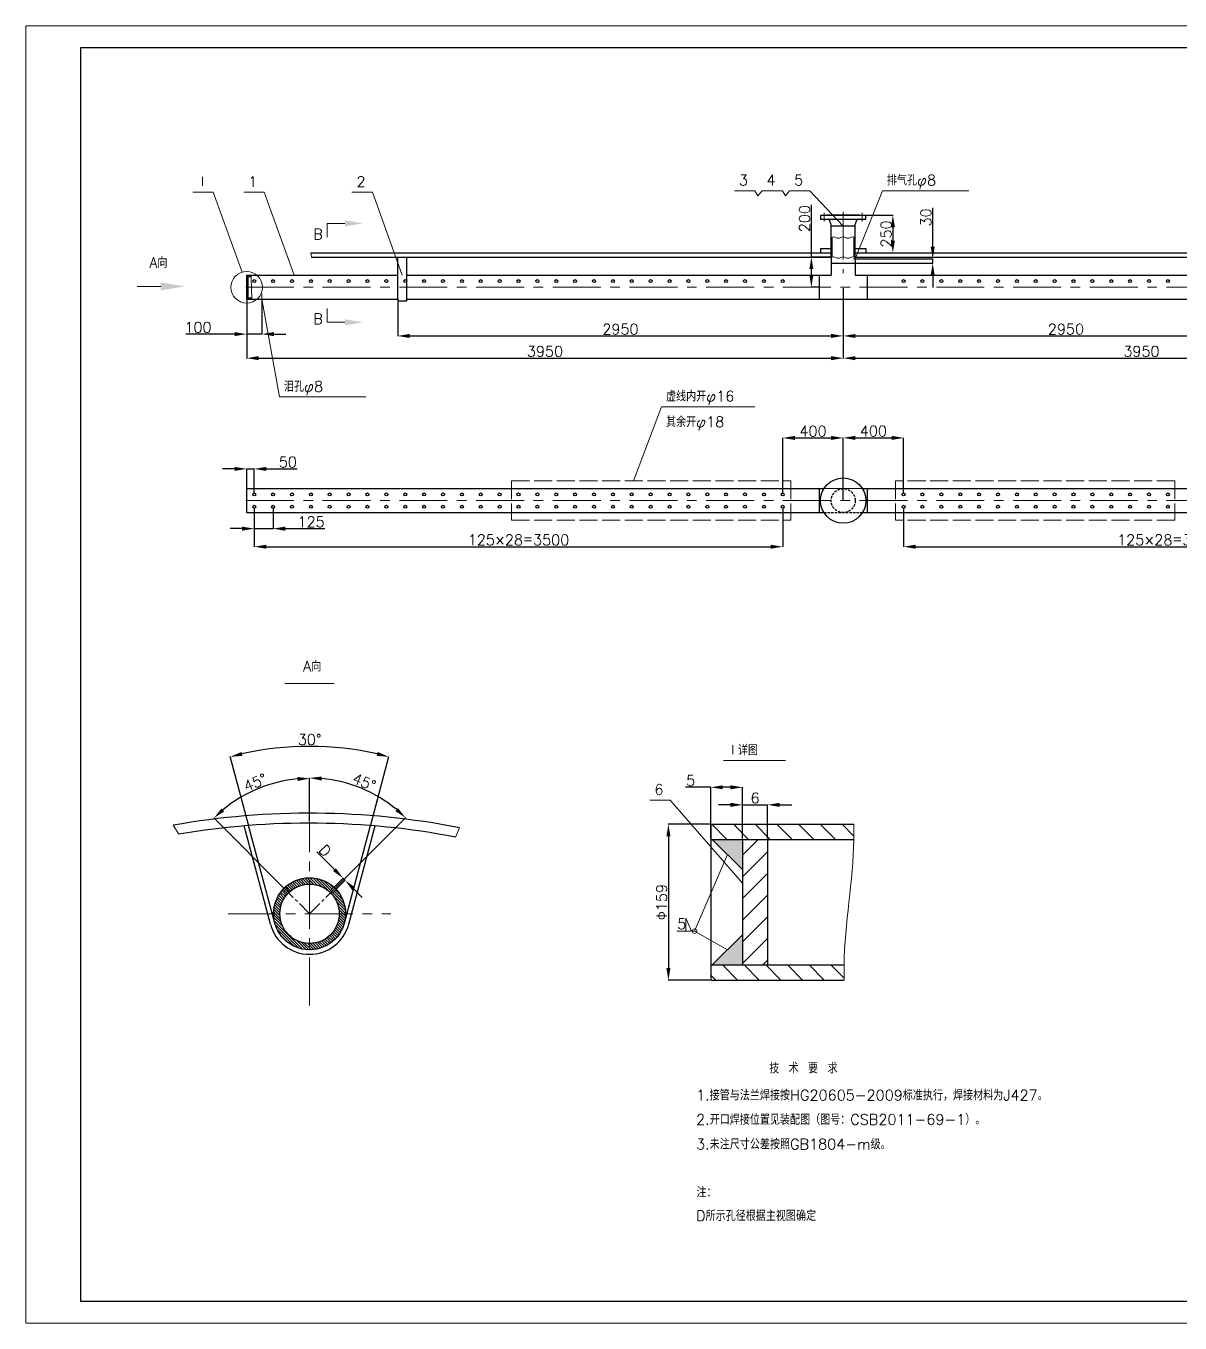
# Model space of a CAD drawing. Header units: millimetres. Extents: x 88585 to 143430, y -18275 to 16697.
# Drawn here: x 117635 to 125277, y 7986 to 16577 of the extents above; entities that cross this region are included whole.
import ezdxf
from ezdxf.enums import TextEntityAlignment as Align

# ---------------------------------------------------------------- set-up
doc = ezdxf.new("R2010")
doc.units = ezdxf.units.MM
doc.header["$PDMODE"] = 35
for name, pattern in [('ACAD_ISO02W100', [15, 12, -3]), ('CENTER', [50.8, 31.75, -6.35, 6.35, -6.35]), ('CENTERX2', [4, 2.5, -0.5, 0.5, -0.5]), ('DASHED2', [0.375, 0.25, -0.125])]:
    doc.linetypes.add(name, pattern=pattern)
doc.layers.get('Defpoints').update_dxf_attribs({"lineweight": 15})
for name, color, linetype, lineweight in [('Layer4', 7, 'Continuous', 15), ('中心线', 1, 'CENTERX2', 15), ('图层1', 3, 'Continuous', 15), ('图层2', 1, 'CENTER', 15), ('粗实线', 250, 'Continuous', 30), ('虚线', 6, 'DASHED2', 15)]:
    doc.layers.add(name, color=color, linetype=linetype, lineweight=lineweight)
doc.styles.get("Standard").update_dxf_attribs({"font": 'txt.shx', "height": 70, "bigfont": 'hzj.shx'})
doc.dimstyles.new('ISO-25', dxfattribs={"dimtxt": 2.5, "dimasz": 80, "dimexe": 1.25, "dimexo": 10.625, "dimgap": 20, "dimtad": 1, "dimtxsty": 'Standard', "dimcen": 2.5, "dimadec": 0, "dimazin": 0, "dimtfac": 1, "dimtmove": 0, "dimatfit": 3, "dimfxl": 0, "dimarcsym": 0})
doc.dimstyles.new('ISO-25$0', dxfattribs={"dimscale": 0.5, "dimtxt": 400, "dimasz": 3, "dimexe": 0.5, "dimexo": 0.625, "dimgap": 3, "dimtad": 1, "dimzin": 9, "dimdsep": 46, "dimtxsty": 'Standard', "dimcen": 2.5, "dimadec": 0, "dimazin": 0, "dimtfac": 1, "dimtmove": 0, "dimatfit": 3, "dimfxl": 0, "dimtolj": 1, "dimtzin": 0, "dimarcsym": 0})
pattern_1 = [(45, (-26880.447, -48317.1998), (-2.24506403, 2.24506403), [])]

# ---------------------------------------------------------------- blocks, each defined once
blk = doc.blocks.new('*D170')
at = {"layer": 'Defpoints', "color": 0}
for p in [(122966.6, 15046.3), (122835.4, 14846.3), (122887.1, 14846.3)]:
    blk.add_point(p, dxfattribs=at)
at = {"layer": '图层1', "color": 0, "lineweight": -2}
for p, q in [((122835.4, 15046.3), (122835.4, 15392.5)), ((122961.6, 15046.3), (122834.1, 15046.3)), ((122835.4, 14926.3), (122835.4, 14966.3)), ((122882.1, 14846.3), (122834.1, 14846.3))]:
    blk.add_line(p, q, dxfattribs=at)
at = {"layer": '图层1', "color": 0}
for points in [[(122822.1, 14966.3), (122848.7, 14966.3), (122835.4, 15046.3)], [(122822.1, 14926.3), (122848.7, 14926.3), (122835.4, 14846.3)]]:
    blk.add_solid(points, dxfattribs=at)
at = {"layer": '图层1', "color": 0, "insert": (122790.4, 15300.9), "char_height": 70, "attachment_point": 5, "rotation": 90}
blk.add_mtext('200', dxfattribs=at)
blk = doc.blocks.new('*D171')
at = {"layer": 'Defpoints', "color": 0}
for p in [(120096.1, 14756.8), (123046.1, 14761.8), (123046.1, 14523.9)]:
    blk.add_point(p, dxfattribs=at)
at = {"layer": '图层1', "color": 0, "lineweight": -2}
for p, q in [((120096.1, 14751.8), (120096.1, 14522.7)), ((123046.1, 14756.8), (123046.1, 14522.7)), ((120176.1, 14523.9), (122966.1, 14523.9))]:
    blk.add_line(p, q, dxfattribs=at)
at = {"layer": '图层1', "color": 0}
for points in [[(120176.1, 14537.2), (120176.1, 14510.6), (120096.1, 14523.9)], [(122966.1, 14537.2), (122966.1, 14510.6), (123046.1, 14523.9)]]:
    blk.add_solid(points, dxfattribs=at)
at = {"layer": '图层1', "color": 0, "insert": (121571.1, 14568.9), "char_height": 70, "attachment_point": 5}
blk.add_mtext('2950', dxfattribs=at)
blk = doc.blocks.new('*D172')
at = {"layer": 'Defpoints', "color": 0}
for p in [(123046.1, 14761.8), (125996.1, 14756.8), (125996.1, 14523.9)]:
    blk.add_point(p, dxfattribs=at)
at = {"layer": '图层1', "color": 0, "lineweight": -2}
for p, q in [((123046.1, 14756.8), (123046.1, 14522.7)), ((125996.1, 14751.8), (125996.1, 14522.7)), ((123126.1, 14523.9), (125916.1, 14523.9))]:
    blk.add_line(p, q, dxfattribs=at)
at = {"layer": '图层1', "color": 0}
for points in [[(123126.1, 14537.2), (123126.1, 14510.6), (123046.1, 14523.9)], [(125916.1, 14537.2), (125916.1, 14510.6), (125996.1, 14523.9)]]:
    blk.add_solid(points, dxfattribs=at)
at = {"layer": '图层1', "color": 0, "insert": (124521.1, 14568.9), "char_height": 70, "attachment_point": 5}
blk.add_mtext('2950', dxfattribs=at)
blk = doc.blocks.new('*D173')
at = {"layer": 'Defpoints', "color": 0}
for p in [(123046.1, 14846.3), (119096.1, 14766.8), (123046.1, 14376.7)]:
    blk.add_point(p, dxfattribs=at)
at = {"layer": '图层1', "color": 0, "lineweight": -2}
for p, q in [((123046.1, 14841.3), (123046.1, 14375.4)), ((119096.1, 14761.8), (119096.1, 14375.4)), ((119176.1, 14376.7), (122966.1, 14376.7))]:
    blk.add_line(p, q, dxfattribs=at)
at = {"layer": '图层1', "color": 0}
for points in [[(119176.1, 14390), (119176.1, 14363.3), (119096.1, 14376.7)], [(122966.1, 14390), (122966.1, 14363.3), (123046.1, 14376.7)]]:
    blk.add_solid(points, dxfattribs=at)
at = {"layer": '图层1', "color": 0, "insert": (121071.1, 14421.7), "char_height": 70, "attachment_point": 5}
blk.add_mtext('3950', dxfattribs=at)
blk = doc.blocks.new('*D174')
at = {"layer": 'Defpoints', "color": 0}
for p in [(123046.1, 14846.3), (126996.1, 14766.8), (126996.1, 14376.7)]:
    blk.add_point(p, dxfattribs=at)
at = {"layer": '图层1', "color": 0, "lineweight": -2}
for p, q in [((123046.1, 14841.3), (123046.1, 14375.4)), ((126996.1, 14761.8), (126996.1, 14375.4)), ((123126.1, 14376.7), (126916.1, 14376.7))]:
    blk.add_line(p, q, dxfattribs=at)
at = {"layer": '图层1', "color": 0}
for points in [[(123126.1, 14390), (123126.1, 14363.3), (123046.1, 14376.7)], [(126916.1, 14390), (126916.1, 14363.3), (126996.1, 14376.7)]]:
    blk.add_solid(points, dxfattribs=at)
at = {"layer": '图层1', "color": 0, "insert": (125021.1, 14421.7), "char_height": 70, "attachment_point": 5}
blk.add_mtext('3950', dxfattribs=at)
blk = doc.blocks.new('*D175')
at = {"layer": 'Defpoints', "color": 0}
for p in [(119146.1, 13643.3), (119096.1, 13512.7), (119146.1, 13474.2)]:
    blk.add_point(p, dxfattribs=at)
at = {"layer": '图层1', "color": 0, "lineweight": -2}
for p, q in [((119016.1, 13643.3), (118936.1, 13643.3)), ((119096.1, 13517.7), (119096.1, 13644.5)), ((119096.1, 13643.3), (119146.1, 13643.3)), ((119146.1, 13479.2), (119146.1, 13644.5)), ((119226.1, 13643.3), (119431.1, 13643.3))]:
    blk.add_line(p, q, dxfattribs=at)
at = {"layer": '图层1', "color": 0}
for points in [[(119016.1, 13656.6), (119016.1, 13629.9), (119096.1, 13643.3)], [(119226.1, 13656.6), (119226.1, 13629.9), (119146.1, 13643.3)]]:
    blk.add_solid(points, dxfattribs=at)
at = {"layer": '图层1', "color": 0, "insert": (119368.6, 13688.3), "char_height": 70, "attachment_point": 5}
blk.add_mtext('50', dxfattribs=at)
blk = doc.blocks.new('*D176')
at = {"layer": 'Defpoints', "color": 0}
for p in [(119146.1, 13392.2), (119271.1, 13392.2), (119271.1, 13247.5)]:
    blk.add_point(p, dxfattribs=at)
at = {"layer": '图层1', "color": 0, "lineweight": -2}
for p, q in [((119146.1, 13387.2), (119146.1, 13246.3)), ((119271.1, 13387.2), (119271.1, 13246.3)), ((119066.1, 13247.5), (118986.1, 13247.5)), ((119146.1, 13247.5), (119271.1, 13247.5)), ((119351.1, 13247.5), (119614.4, 13247.5))]:
    blk.add_line(p, q, dxfattribs=at)
at = {"layer": '图层1', "color": 0}
for points in [[(119066.1, 13260.9), (119066.1, 13234.2), (119146.1, 13247.5)], [(119351.1, 13260.9), (119351.1, 13234.2), (119271.1, 13247.5)]]:
    blk.add_solid(points, dxfattribs=at)
at = {"layer": '图层1', "color": 0, "insert": (119522.7, 13292.5), "char_height": 70, "attachment_point": 5}
blk.add_mtext('125', dxfattribs=at)
blk = doc.blocks.new('*D177')
at = {"layer": 'Defpoints', "color": 0}
for p in [(119146.1, 13392.2), (122646.1, 13392.2), (122646.1, 13127.9)]:
    blk.add_point(p, dxfattribs=at)
at = {"layer": '图层1', "color": 0, "lineweight": -2}
for p, q in [((119146.1, 13387.2), (119146.1, 13126.6)), ((122646.1, 13387.2), (122646.1, 13126.6)), ((119226.1, 13127.9), (122566.1, 13127.9))]:
    blk.add_line(p, q, dxfattribs=at)
at = {"layer": '图层1', "color": 0}
for points in [[(119226.1, 13141.2), (119226.1, 13114.6), (119146.1, 13127.9)], [(122566.1, 13141.2), (122566.1, 13114.6), (122646.1, 13127.9)]]:
    blk.add_solid(points, dxfattribs=at)
at = {"layer": '图层1', "color": 0, "insert": (120896.1, 13172.9), "char_height": 70, "attachment_point": 5}
blk.add_mtext('125×28＝3500', dxfattribs=at)
blk = doc.blocks.new('*D178')
at = {"layer": 'Defpoints', "color": 0}
for p in [(123446.1, 13392.2), (126946.1, 13392.2), (126946.1, 13127.9)]:
    blk.add_point(p, dxfattribs=at)
at = {"layer": '图层1', "color": 0, "lineweight": -2}
for p, q in [((123446.1, 13387.2), (123446.1, 13126.6)), ((126946.1, 13387.2), (126946.1, 13126.6)), ((123526.1, 13127.9), (126866.1, 13127.9))]:
    blk.add_line(p, q, dxfattribs=at)
at = {"layer": '图层1', "color": 0}
for points in [[(123526.1, 13141.2), (123526.1, 13114.6), (123446.1, 13127.9)], [(126866.1, 13141.2), (126866.1, 13114.6), (126946.1, 13127.9)]]:
    blk.add_solid(points, dxfattribs=at)
at = {"layer": '图层1', "color": 0, "insert": (125196.1, 13172.9), "char_height": 70, "attachment_point": 5}
blk.add_mtext('125×28＝3500', dxfattribs=at)
blk = doc.blocks.new('*D181')
at = {"layer": 'Defpoints', "color": 0}
for p in [(122168.9, 11289.8), (121888.8, 10257.7), (122168.9, 10257.7)]:
    blk.add_point(p, dxfattribs=at)
at = {"layer": '图层1', "color": 0, "lineweight": -2}
for p, q in [((122163.9, 11289.8), (121887.5, 11289.8)), ((121888.8, 11209.8), (121888.8, 10337.7)), ((122163.9, 10257.7), (121887.5, 10257.7))]:
    blk.add_line(p, q, dxfattribs=at)
at = {"layer": '图层1', "color": 0}
for points in [[(121875.4, 11209.8), (121902.1, 11209.8), (121888.8, 11289.8)], [(121875.4, 10337.7), (121902.1, 10337.7), (121888.8, 10257.7)]]:
    blk.add_solid(points, dxfattribs=at)
at = {"layer": '图层1', "color": 0, "insert": (121843.8, 10773.7), "char_height": 70, "attachment_point": 5, "rotation": 90}
blk.add_mtext('Φ159', dxfattribs=at)
blk = doc.blocks.new('*D182')
at = {"layer": 'Defpoints', "color": 0}
for p in [(122379.5, 11534.5), (122168.9, 11189.8), (122379.5, 11189.8)]:
    blk.add_point(p, dxfattribs=at)
at = {"layer": '图层1', "color": 0, "lineweight": -2}
for p, q in [((122168.9, 11534.5), (122002.9, 11534.5)), ((122168.9, 11194.8), (122168.9, 11535.7)), ((122299.5, 11534.5), (122248.9, 11534.5)), ((122379.5, 11194.8), (122379.5, 11535.7))]:
    blk.add_line(p, q, dxfattribs=at)
at = {"layer": '图层1', "color": 0}
for points in [[(122248.9, 11547.8), (122248.9, 11521.2), (122168.9, 11534.5)], [(122299.5, 11547.8), (122299.5, 11521.2), (122379.5, 11534.5)]]:
    blk.add_solid(points, dxfattribs=at)
at = {"layer": '图层1', "color": 0, "insert": (122036.3, 11579.5), "char_height": 70, "attachment_point": 5}
blk.add_mtext('5', dxfattribs=at)
blk = doc.blocks.new('*D183')
at = {"layer": 'Defpoints', "color": 0}
for p in [(122545, 11418.4), (122379.5, 11189.8), (122545, 11189.8)]:
    blk.add_point(p, dxfattribs=at)
at = {"layer": '图层1', "color": 0, "lineweight": -2}
for p, q in [((122299.5, 11418.4), (122219.5, 11418.4)), ((122379.5, 11194.8), (122379.5, 11419.6)), ((122379.5, 11418.4), (122545, 11418.4)), ((122545, 11194.8), (122545, 11419.6)), ((122625, 11418.4), (122705, 11418.4))]:
    blk.add_line(p, q, dxfattribs=at)
at = {"layer": '图层1', "color": 0}
for points in [[(122299.5, 11431.7), (122299.5, 11405), (122379.5, 11418.4)], [(122625, 11431.7), (122625, 11405), (122545, 11418.4)]]:
    blk.add_solid(points, dxfattribs=at)
at = {"layer": '图层1', "color": 0, "insert": (122462.3, 11463.4), "char_height": 70, "attachment_point": 5}
blk.add_mtext('6', dxfattribs=at)
blk = doc.blocks.new('*D184')
at = {"layer": 'Defpoints', "color": 0}
for p in [(119689.5, 11797.9), (119109.2, 11281), (119916, 11281), (119282.2, 10635.2), (119743, 10635.2)]:
    blk.add_point(p, dxfattribs=at)
at = {"layer": '图层1', "color": 0, "lineweight": -2}
for p, q in [((119107.9, 11285.8), (118986.8, 11737.7)), ((119917.3, 11285.8), (120038.4, 11737.7))]:
    blk.add_line(p, q, dxfattribs=at)
blk.add_arc((119512.6, 9775.5), 2030.1, 77.25794, 102.74206, dxfattribs=at)
at = {"layer": '图层1', "color": 0}
for points in [[(119068, 11742.7), (119061.6, 11768.6), (118987.1, 11736.4)], [(119963.6, 11768.6), (119957.2, 11742.7), (120038, 11736.4)]]:
    blk.add_solid(points, dxfattribs=at)
at = {"layer": '图层1', "color": 0, "insert": (119512.6, 11850.6), "char_height": 70, "attachment_point": 5}
blk.add_mtext('30°', dxfattribs=at)
blk = doc.blocks.new('*D185')
at = {"layer": 'Defpoints', "color": 0}
for p in [(123155.1, 15324.3), (123196.1, 15074.3), (123375.1, 15074.3)]:
    blk.add_point(p, dxfattribs=at)
at = {"layer": '图层1', "color": 0, "lineweight": -2}
for p, q in [((123160.1, 15324.3), (123376.4, 15324.3)), ((123375.1, 15244.3), (123375.1, 15154.3)), ((123201.1, 15074.3), (123376.4, 15074.3))]:
    blk.add_line(p, q, dxfattribs=at)
at = {"layer": '图层1', "color": 0}
for points in [[(123361.8, 15244.3), (123388.4, 15244.3), (123375.1, 15324.3)], [(123361.8, 15154.3), (123388.4, 15154.3), (123375.1, 15074.3)]]:
    blk.add_solid(points, dxfattribs=at)
at = {"layer": '图层1', "color": 0, "insert": (123330.1, 15199.3), "char_height": 70, "attachment_point": 5, "rotation": 90}
blk.add_mtext('250', dxfattribs=at)
blk = doc.blocks.new('*D186')
at = {"layer": 'Defpoints', "color": 0}
for p in [(119748.3, 10918.5), (119674.2, 10872.7), (119688.3, 10858.5)]:
    blk.add_point(p, dxfattribs=at)
at = {"layer": '图层1', "color": 0, "lineweight": -2}
for p, q in [((119677.6, 10989.2), (119560.2, 11106.6)), ((119677.7, 10876.2), (119735, 10933.5)), ((119691.8, 10862.1), (119749.2, 10919.4)), ((119748.3, 10918.5), (119734.1, 10932.6)), ((119804.8, 10861.9), (119861.4, 10805.4))]:
    blk.add_line(p, q, dxfattribs=at)
at = {"layer": '图层1', "color": 0}
for points in [[(119687, 10998.6), (119668.1, 10979.8), (119734.1, 10932.6)], [(119814.3, 10871.4), (119795.4, 10852.5), (119748.3, 10918.5)]]:
    blk.add_solid(points, dxfattribs=at)
at = {"layer": '图层1', "color": 0, "insert": (119615.6, 11114.8), "char_height": 70, "attachment_point": 5, "rotation": 315}
blk.add_mtext('D', dxfattribs=at)
blk = doc.blocks.new('*D187')
at = {"layer": 'Defpoints', "color": 0}
for p in [(119962.2, 11475.7), (119512.6, 11304.1), (119681.2, 10865.6), (119512.6, 10697), (119512.6, 10089.8)]:
    blk.add_point(p, dxfattribs=at)
at = {"layer": '图层1', "color": 0, "lineweight": -2}
for p, q in [((119512.6, 11309.1), (119512.6, 11597.4)), ((119684.8, 10869.1), (120149.3, 11333.7))]:
    blk.add_line(p, q, dxfattribs=at)
blk.add_arc((119512.6, 10697), 899.2, 50.09927, 84.90073, dxfattribs=at)
at = {"layer": '图层1', "color": 0}
for points in [[(119591.9, 11579.3), (119593.1, 11605.9), (119512.6, 11596.1)], [(120098.4, 11396.6), (120080.4, 11376.9), (120148.4, 11332.8)]]:
    blk.add_solid(points, dxfattribs=at)
at = {"layer": '图层1', "color": 0, "insert": (119873.9, 11569.3), "char_height": 70, "attachment_point": 5, "rotation": 337.5}
blk.add_mtext('45°', dxfattribs=at)
blk = doc.blocks.new('*D188')
at = {"layer": 'Defpoints', "color": 0}
for p in [(119280.7, 11562.5), (119512.6, 11304.1), (119343.9, 10865.6), (119512.6, 10697), (119512.6, 10089.8)]:
    blk.add_point(p, dxfattribs=at)
at = {"layer": '图层1', "color": 0, "lineweight": -2}
for p, q in [((119512.6, 11309.1), (119512.6, 11594.3)), ((119340.4, 10869.1), (118878.1, 11331.5))]:
    blk.add_line(p, q, dxfattribs=at)
blk.add_arc((119512.6, 10697), 896.1, 95.11684, 129.88316, dxfattribs=at)
at = {"layer": '图层1', "color": 0}
for points in [[(119432.1, 11602.8), (119433.3, 11576.2), (119512.6, 11593.1)], [(118947, 11374.7), (118929, 11394.4), (118879, 11330.6)]]:
    blk.add_solid(points, dxfattribs=at)
at = {"layer": '图层1', "color": 0, "insert": (119152.4, 11566.4), "char_height": 70, "attachment_point": 5, "rotation": 22.5}
blk.add_mtext('45°', dxfattribs=at)
blk = doc.blocks.new('*D273')
at = {"layer": 'Defpoints', "color": 0}
for p in [(123125.6, 15035.3), (123125.6, 15005.3), (123638.7, 15005.3)]:
    blk.add_point(p, dxfattribs=at)
at = {"layer": '图层1', "color": 0, "lineweight": -2}
for p, q in [((123638.7, 15115.3), (123638.7, 15371.4)), ((123130.6, 15035.3), (123640, 15035.3)), ((123638.7, 15005.3), (123638.7, 15035.3)), ((123130.6, 15005.3), (123640, 15005.3)), ((123638.7, 14925.3), (123638.7, 14845.3))]:
    blk.add_line(p, q, dxfattribs=at)
at = {"layer": '图层1', "color": 0}
for points in [[(123625.4, 15115.3), (123652.1, 15115.3), (123638.7, 15035.3)], [(123625.4, 14925.3), (123652.1, 14925.3), (123638.7, 15005.3)]]:
    blk.add_solid(points, dxfattribs=at)
at = {"layer": '图层1', "color": 0, "insert": (123593.7, 15308.9), "char_height": 70, "attachment_point": 5, "rotation": 90}
blk.add_mtext('30', dxfattribs=at)
blk = doc.blocks.new('*D274')
at = {"layer": 'Defpoints', "color": 0}
for p in [(123446.1, 13848.8), (123046.1, 13433.2), (123446.1, 13474.2)]:
    blk.add_point(p, dxfattribs=at)
at = {"layer": '图层1', "color": 0, "lineweight": -2}
for p, q in [((123046.1, 13438.2), (123046.1, 13850)), ((123126.1, 13848.8), (123366.1, 13848.8)), ((123446.1, 13479.2), (123446.1, 13850))]:
    blk.add_line(p, q, dxfattribs=at)
at = {"layer": '图层1', "color": 0}
for points in [[(123126.1, 13862.1), (123126.1, 13835.4), (123046.1, 13848.8)], [(123366.1, 13862.1), (123366.1, 13835.4), (123446.1, 13848.8)]]:
    blk.add_solid(points, dxfattribs=at)
at = {"layer": '图层1', "color": 0, "insert": (123246.1, 13893.8), "char_height": 70, "attachment_point": 5}
blk.add_mtext('400', dxfattribs=at)
blk = doc.blocks.new('*D275')
at = {"layer": 'Defpoints', "color": 0}
for p in [(123046.1, 13848.5), (122646.1, 13474.2), (123046.1, 13433.2)]:
    blk.add_point(p, dxfattribs=at)
at = {"layer": '图层1', "color": 0, "lineweight": -2}
for p, q in [((122646.1, 13479.2), (122646.1, 13849.8)), ((122726.1, 13848.5), (122966.1, 13848.5)), ((123046.1, 13438.2), (123046.1, 13849.8))]:
    blk.add_line(p, q, dxfattribs=at)
at = {"layer": '图层1', "color": 0}
for points in [[(122726.1, 13861.8), (122726.1, 13835.2), (122646.1, 13848.5)], [(122966.1, 13861.8), (122966.1, 13835.2), (123046.1, 13848.5)]]:
    blk.add_solid(points, dxfattribs=at)
at = {"layer": '图层1', "color": 0, "insert": (122846.1, 13893.5), "char_height": 70, "attachment_point": 5}
blk.add_mtext('400', dxfattribs=at)
blk = doc.blocks.new('*D276')
at = {"layer": 'Defpoints', "color": 0}
for p in [(119096.1, 14766.8), (119196.1, 14766.8), (119196.1, 14535.9)]:
    blk.add_point(p, dxfattribs=at)
at = {"layer": '图层1', "color": 0, "lineweight": -2}
for p, q in [((119096.1, 14761.8), (119096.1, 14534.6)), ((119196.1, 14761.8), (119196.1, 14534.6)), ((119016.1, 14535.9), (118693.7, 14535.9)), ((119196.1, 14535.9), (119096.1, 14535.9)), ((119276.1, 14535.9), (119356.1, 14535.9))]:
    blk.add_line(p, q, dxfattribs=at)
at = {"layer": '图层1', "color": 0}
for points in [[(119016.1, 14549.2), (119016.1, 14522.5), (119096.1, 14535.9)], [(119276.1, 14549.2), (119276.1, 14522.5), (119196.1, 14535.9)]]:
    blk.add_solid(points, dxfattribs=at)
at = {"layer": '图层1', "color": 0, "insert": (118773.7, 14580.9), "char_height": 70, "attachment_point": 5}
blk.add_mtext('100', dxfattribs=at)

msp = doc.modelspace()

# ---------------------------------------------------------------- hatches: boundary and pattern name
at = {"layer": '图层1'}
h = msp.add_hatch(dxfattribs=at)
h.set_pattern_fill('ANSI31', color=0, style=0)
h.set_pattern_definition(pattern_1)
edge = h.paths.add_edge_path()
edge.add_line((119125.804, 14925.782), (119096.052, 14925.782))
edge.add_line((119096.052, 14925.782), (119096.052, 14916.282))
edge.add_line((119096.052, 14916.282), (119125.804, 14916.282))
edge.add_spline(control_points=[(119125.804, 14916.282), (119125.793, 14919.448), (119125.798, 14922.615), (119125.804, 14925.782)], knot_values=[0, 0, 0, 0, 9.5, 9.5, 9.5, 9.5], degree=3, periodic=0)
h = msp.add_hatch(dxfattribs=at)
h.set_pattern_fill('ANSI31', color=0, angle=90, style=0)
h.set_pattern_definition([(135, (-26880.447, -48317.1998), (-2.24506403, -2.24506403), [])])
h.paths.add_polyline_path([(119107.052, 14846.282), (119101.052, 14846.282), (119101.052, 14776.282), (119107.052, 14776.282)])
h.paths.add_polyline_path([(119107.052, 14916.282), (119101.052, 14916.282), (119101.052, 14846.282), (119107.052, 14846.282)])
h = msp.add_hatch(dxfattribs=at)
h.set_pattern_fill('ANSI31', color=0, style=0)
h.set_pattern_definition(pattern_1)
edge = h.paths.add_edge_path()
edge.add_spline(control_points=[(119129.647, 14766.782), (119129.652, 14769.948), (119129.657, 14773.115), (119129.647, 14776.282)], knot_values=[149.55274658, 149.55274658, 149.55274658, 149.55274658, 159.05274658, 159.05274658, 159.05274658, 159.05274658], degree=3, periodic=0)
edge.add_line((119129.647, 14776.282), (119096.052, 14776.282))
edge.add_line((119096.052, 14776.282), (119096.052, 14766.782))
edge.add_line((119096.052, 14766.782), (119129.647, 14766.782))
h = msp.add_hatch(dxfattribs=at)
h.set_pattern_fill('ANSI31', color=0, scale=32, angle=90, style=0)
h.set_pattern_definition([(135, (-43144.25, -39778.24), (-71.84205, -71.84205), [])])
edge = h.paths.add_edge_path()
edge.add_line((122168.935, 11289.805), (122168.935, 11189.805))
edge.add_line((122168.935, 11189.805), (123116.054, 11189.805))
edge.add_spline(control_points=[(123116.054, 11189.805), (123116.549, 11223.12), (123116.302, 11256.463), (123116.054, 11289.805)], knot_values=[0, 0, 0, 0, 100, 100, 100, 100], degree=3, periodic=0)
edge.add_line((123116.054, 11289.805), (122168.935, 11289.805))
edge = h.paths.add_edge_path()
edge.add_line((122168.935, 10257.671), (123051.963, 10257.671))
edge.add_spline(control_points=[(123051.963, 10257.671), (123051.716, 10291.014), (123051.469, 10324.357), (123051.963, 10357.671)], knot_values=[934.5984894, 934.5984894, 934.5984894, 934.5984894, 1034.5984894, 1034.5984894, 1034.5984894, 1034.5984894], degree=3, periodic=0)
edge.add_line((123051.963, 10357.671), (122168.935, 10357.671))
edge.add_line((122168.935, 10357.671), (122168.935, 10257.671))
h = msp.add_hatch(color=0, dxfattribs=at)
h.paths.add_polyline_path([(122379.542, 10557.671), (122179.542, 10357.671), (122379.542, 10357.671)])
h.paths.add_polyline_path([(122379.542, 11189.805), (122179.542, 11189.805), (122379.542, 10989.805)])
h = msp.add_hatch(dxfattribs=at)
h.set_pattern_fill('ANSI31', color=0, scale=32, style=0)
h.set_pattern_definition([(45, (-43144.25, -39778.24), (-71.84205, 71.84205), [])])
h.paths.add_polyline_path([(122379.542, 10357.671), (122545.031, 10357.671), (122545.031, 11189.805), (122379.542, 11189.805)])
h = msp.add_hatch(dxfattribs=at)
h.set_pattern_fill('ANSI31', color=0, scale=4, angle=90, style=0)
h.set_pattern_definition([(135, (-26880.447, -48317.2), (-8.9802561, -8.9802561), [])])
h.paths.add_polyline_path([(119512.591, 10935.465, 0.18803454), (119351.166, 10872.533), (119380.978, 10842.721, -0.18570559), (119512.591, 10893.35)])
h.paths.add_polyline_path([(119512.591, 10935.465), (119512.591, 10893.35, -0.18570559), (119644.205, 10842.721), (119674.017, 10872.533, 0.18803454)])
h.paths.add_polyline_path([(119688.159, 10858.391), (119658.347, 10828.579, -0.18570559), (119708.976, 10696.965), (119751.091, 10696.965, 0.18803454)])
h.paths.add_polyline_path([(119751.091, 10696.965), (119708.976, 10696.965, -0.41421356), (119512.591, 10500.58), (119512.591, 10458.465, 0.41421356)])
h.paths.add_polyline_path([(119316.207, 10696.965), (119274.091, 10696.965, 0.41421356), (119512.591, 10458.465), (119512.591, 10500.58, -0.41421356)])
h.paths.add_polyline_path([(119366.835, 10828.579), (119337.024, 10858.391, 0.18803454), (119274.091, 10696.965), (119316.207, 10696.965, -0.18570559)])

# ---------------------------------------------------------------- linework, layer by layer
at = {"layer": 'Layer4'}
for p, q in [((118874.484, 15476.031), (118739.717, 15476.031)), ((118874.484, 15476.031), (119065.184, 14945.979)), ((119212.052, 15476.031), (119077.284, 15476.031)), ((119212.052, 15476.031), (119410.018, 14925.782)), ((119928.277, 15476.031), (119793.509, 15476.031)), ((119928.277, 15476.031), (120126.243, 14925.782)), ((122460.765, 15485.57), (122325.998, 15485.57)), ((122643.281, 15485.57), (122508.514, 15485.57)), ((122825.797, 15485.57), (122691.03, 15485.57)), ((122825.797, 15485.57), (123046.052, 15250.282)), ((123305.608, 15485.57), (123125.552, 15035.282)), ((123878.692, 15485.57), (123305.608, 15485.57)), ((119313.098, 14119.796), (119196.052, 14766.782)), ((119886.182, 14119.796), (119313.098, 14119.796)), ((122459.965, 14055.267), (121843.263, 14055.267)), ((122664.431, 11711.333), (122252.635, 11711.333)), ((121901.051, 11449.761), (121766.284, 11449.761)), ((121901.051, 11449.761), (122379.542, 10899.511))]:
    msp.add_line(p, q, dxfattribs=at)
at = {"layer": '图层1', "color": 7}
for p, q in [((117634.545, 16577.019), (129795.536, 16577.019)), ((117634.545, 7986.18), (117634.545, 16577.019)), ((119629.027, 15269.221), (119746.175, 15269.221)), ((119629.027, 15269.221), (119629.027, 15178.172)), ((118370.968, 14851.799), (118527.166, 14851.799)), ((119629.027, 14614.288), (119629.027, 14705.337)), ((119629.027, 14614.288), (119746.175, 14614.288)), ((129795.536, 7986.18), (117634.545, 7986.18))]:
    msp.add_line(p, q, dxfattribs=at)
at = {"layer": '图层1', "color": 0}
for p, q in [((122481.902, 15451.087), (122460.765, 15485.57)), ((122508.514, 15485.57), (122481.902, 15451.087)), ((122664.418, 15451.087), (122643.281, 15485.57)), ((122691.03, 15485.57), (122664.418, 15451.087)), ((119521.35, 15074.282), (119526.142, 15046.282)), ((123139.194, 15035.282), (123111.911, 15035.282)), ((119096.052, 14916.282), (119125.804, 14916.282)), ((119101.052, 14916.282), (119101.052, 14776.282)), ((119107.052, 14916.282), (119107.052, 14776.282)), ((119096.052, 14776.282), (119129.647, 14776.282)), ((119196.052, 14802.115), (119196.052, 14731.449)), ((121843.263, 14055.267), (121656.592, 13563.43)), ((122918.853, 13512.696), (123173.252, 13512.696)), ((119349.084, 12221.9), (119676.301, 12221.9)), ((118610.001, 11283.505), (118647.616, 11223.079)), ((120504.394, 11266.865), (120479.184, 11204.529)), ((122179.542, 11189.805), (122379.542, 10989.805)), ((122279.542, 11089.805), (122061.27, 10581.836)), ((122003.606, 10581.836), (122003.606, 10667.375)), ((122003.606, 10667.375), (122041.74, 10581.836)), ((122061.27, 10581.836), (121945.943, 10581.836)), ((122061.27, 10581.836), (122279.542, 10457.671)), ((122179.542, 10357.671), (122379.542, 10557.671))]:
    msp.add_line(p, q, dxfattribs=at)
at = {"layer": '图层1', "color": 0, "linetype": 'ACAD_ISO02W100', "ltscale": 10}
for p, q in [((120849.82, 13563.43), (120849.82, 13302.961)), ((120849.82, 13563.43), (122699.82, 13563.43)), ((122699.82, 13563.43), (122699.82, 13302.961)), ((125242.284, 13563.43), (123392.284, 13563.43)), ((123392.284, 13563.43), (123392.284, 13302.961)), ((125242.284, 13563.43), (125242.284, 13302.961)), ((120849.82, 13302.961), (122699.82, 13302.961)), ((125242.284, 13302.961), (123392.284, 13302.961))]:
    msp.add_line(p, q, dxfattribs=at)
at = {"layer": '图层1', "color": 0}
for centre, radius in [((119096.052, 14846.282), 104.367), ((119512.591, 10696.965), 0), ((122061.27, 10581.836), 15.191)]:
    msp.add_circle(centre, radius, dxfattribs=at)
at = {"layer": '图层1', "color": 7}
for centre, start, end in [((122982.452, 15151.283), 56.6015115, 123.3984885), ((123014.252, 15199.513), 236.6015115, 303.3984885), ((123046.052, 15151.283), 56.6015115, 123.3984885), ((123077.852, 15199.513), 236.6015115, 303.3984885), ((123109.652, 15151.283), 56.6015115, 123.3984885), ((122982.452, 15018.969), 56.6015115, 123.3984885), ((123014.252, 15067.199), 236.6015115, 303.3984885), ((123046.052, 15018.969), 56.6015115, 123.3984885), ((123077.852, 15067.199), 236.6015115, 303.3984885), ((123109.652, 15018.969), 56.6015115, 123.3984885)]:
    msp.add_arc(centre, 28.885, start, end, dxfattribs=at)
at = {"layer": '图层1', "color": 0}
for points in [[(119125.804, 14925.782), (119125.804, 14916.282), (119129.647, 14776.282), (119129.647, 14766.782)], [(123116.054, 11289.805), (123116.054, 11189.805), (123051.963, 10357.671), (123051.963, 10257.671)]]:
    msp.add_spline(points, degree=3, dxfattribs=at)
at = {"layer": '图层1', "color": 7}
for points in [[(119746.175, 15249.221), (119746.175, 15289.221), (119866.175, 15269.221)], [(118527.166, 14878.466), (118527.166, 14825.133), (118687.166, 14851.799)], [(119746.175, 14634.288), (119746.175, 14594.288), (119866.175, 14614.288)]]:
    msp.add_solid(points, dxfattribs=at)
at = {"layer": '图层2', "color": 7, "ltscale": 2}
for p, q in [((122921.052, 15282.282), (122921.052, 15338.282)), ((123171.052, 15282.282), (123171.052, 15338.282))]:
    msp.add_line(p, q, dxfattribs=at)
at = {"layer": '图层2', "ltscale": 10}
for p, q in [((123046.052, 15346.827), (123046.052, 14940.735)), ((119091.052, 14846.282), (127001.052, 14846.282)), ((119091.052, 13433.196), (127001.052, 13433.196)), ((119512.591, 10089.786), (119512.591, 11304.145)), ((118974.067, 10696.965), (120051.116, 10696.965))]:
    msp.add_line(p, q, dxfattribs=at)
at = {"layer": '图层2', "ltscale": 3}
for q in [(119343.946, 10865.61), (119681.236, 10865.61)]:
    msp.add_line((119512.591, 10696.965), q, dxfattribs=at)
at = {"layer": '粗实线', "color": 7}
for p, q in [((129650.951, 16432.434), (117996.008, 16432.434)), ((117996.008, 16432.434), (117996.008, 8130.765)), ((123196.052, 15321.282), (122896.052, 15321.282)), ((122896.052, 15321.282), (122896.052, 15296.282)), ((122896.052, 15296.282), (123196.052, 15296.282)), ((123155.052, 15324.282), (122937.052, 15324.282)), ((122937.052, 15324.282), (122937.052, 15321.282)), ((123155.052, 15321.282), (123155.052, 15324.282)), ((123196.052, 15296.282), (123196.052, 15321.282)), ((122966.552, 15262.282), (122955.057, 15291.234)), ((122966.552, 15046.282), (122966.552, 15262.282)), ((123125.552, 15250.282), (122966.552, 15250.282)), ((123125.552, 15262.282), (123137.048, 15291.234)), ((123125.552, 15046.282), (123125.552, 15262.282)), ((122973.052, 15046.282), (122973.052, 15178.596)), ((123119.052, 15046.282), (123119.052, 15178.596)), ((119521.35, 15074.282), (122966.552, 15074.282)), ((119526.142, 15046.282), (122966.552, 15046.282)), ((120096.052, 14766.782), (120096.052, 15046.282)), ((120156.052, 14766.782), (120156.052, 15046.282)), ((122896.052, 15102.282), (122966.552, 15102.282)), ((122896.052, 15102.282), (122896.052, 15074.282)), ((122966.552, 15046.282), (122966.552, 14925.782)), ((123125.552, 15102.282), (123196.052, 15102.282)), ((123125.552, 15074.282), (126570.754, 15074.282)), ((123125.552, 15046.282), (123125.552, 14925.782)), ((123125.552, 15046.282), (126565.963, 15046.282)), ((123196.052, 15102.282), (123196.052, 15074.282)), ((122966.552, 15005.282), (123125.552, 15005.282)), ((119096.052, 14925.782), (120096.052, 14925.782)), ((119096.052, 14925.782), (119096.052, 14766.782)), ((120156.052, 14925.782), (122966.552, 14925.782)), ((122887.052, 14925.782), (122887.052, 14766.782)), ((123125.552, 14925.782), (125936.052, 14925.782)), ((123205.052, 14925.782), (123205.052, 14766.782)), ((123205.052, 14925.782), (123205.052, 14766.782)), ((119096.052, 14766.782), (120096.052, 14766.782)), ((120096.052, 14766.782), (120096.052, 14756.782)), ((120096.052, 14756.782), (120156.052, 14756.782)), ((120156.052, 14766.782), (123046.052, 14766.782)), ((120156.052, 14756.782), (120156.052, 14766.782)), ((123046.052, 14766.782), (125936.052, 14766.782)), ((119096.052, 13512.696), (122918.853, 13512.696)), ((119096.052, 13512.696), (119096.052, 13353.696)), ((122887.052, 13512.696), (122887.052, 13353.696)), ((123173.252, 13512.696), (126996.052, 13512.696)), ((123205.052, 13512.696), (123205.052, 13353.696)), ((123205.052, 13512.696), (123205.052, 13353.696)), ((119096.052, 13353.696), (122918.853, 13353.696)), ((123173.252, 13353.696), (126996.052, 13353.696)), ((119253.24, 10627.472), (119078.802, 11278.483)), ((119282.218, 10635.237), (119109.19, 11280.986)), ((119742.965, 10635.237), (119915.993, 11280.986)), ((119771.942, 10627.472), (119946.38, 11278.483)), ((122168.935, 11289.805), (123116.054, 11289.805)), ((122168.935, 11289.805), (122168.935, 10257.671)), ((122168.935, 11189.805), (123116.054, 11189.805)), ((122379.542, 11189.805), (122379.542, 10357.671)), ((122545.031, 11189.805), (122545.031, 10357.671)), ((119336.875, 10858.539), (119366.655, 10828.759)), ((119351.017, 10872.681), (119380.797, 10842.901)), ((119644.385, 10842.901), (119674.165, 10872.681)), ((119658.527, 10828.759), (119688.307, 10858.539)), ((122168.935, 10357.671), (123051.963, 10357.671)), ((122168.935, 10257.671), (123051.963, 10257.671)), ((117996.008, 8130.765), (129650.951, 8130.765))]:
    msp.add_line(p, q, dxfattribs=at)
for centre, radius in [((119146.052, 14887.246), 10), ((119271.052, 14887.246), 10), ((119396.052, 14887.246), 10), ((119521.052, 14887.246), 10), ((119646.052, 14887.246), 10), ((119771.052, 14887.246), 10), ((119896.052, 14887.246), 10), ((120021.052, 14887.246), 10), ((120146.052, 14887.246), 10), ((120271.052, 14887.246), 10), ((120396.052, 14887.246), 10), ((120521.052, 14887.246), 10), ((120646.052, 14887.246), 10), ((120771.052, 14887.246), 10), ((120896.052, 14887.246), 10), ((121021.052, 14887.246), 10), ((121146.052, 14887.246), 10), ((121271.052, 14887.246), 10), ((121396.052, 14887.246), 10), ((121521.052, 14887.246), 10), ((121646.052, 14887.246), 10), ((121771.052, 14887.246), 10), ((121896.052, 14887.246), 10), ((122021.052, 14887.246), 10), ((122146.052, 14887.246), 10), ((122271.052, 14887.246), 10), ((122396.052, 14887.246), 10), ((122521.052, 14887.246), 10), ((122646.052, 14887.246), 10), ((123446.052, 14887.246), 10), ((123571.052, 14887.246), 10), ((123696.052, 14887.246), 10), ((123821.052, 14887.246), 10), ((123946.052, 14887.246), 10), ((124071.052, 14887.246), 10), ((124196.052, 14887.246), 10), ((124321.052, 14887.246), 10), ((124446.052, 14887.246), 10), ((124571.052, 14887.246), 10), ((124696.052, 14887.246), 10), ((124821.052, 14887.246), 10), ((124946.052, 14887.246), 10), ((125071.052, 14887.246), 10), ((125196.052, 14887.246), 10), ((123046.052, 13433.196), 150), ((119146.052, 13474.16), 10), ((119146.052, 13392.232), 10), ((119271.052, 13474.16), 10), ((119271.052, 13392.232), 10), ((119396.052, 13474.16), 10), ((119396.052, 13392.232), 10), ((119521.052, 13474.16), 10), ((119521.052, 13392.232), 10), ((119646.052, 13474.16), 10), ((119646.052, 13392.232), 10), ((119771.052, 13474.16), 10), ((119771.052, 13392.232), 10), ((119896.052, 13474.16), 10), ((119896.052, 13392.232), 10), ((120021.052, 13474.16), 10), ((120021.052, 13392.232), 10), ((120146.052, 13474.16), 10), ((120146.052, 13392.232), 10), ((120271.052, 13474.16), 10), ((120271.052, 13392.232), 10), ((120396.052, 13474.16), 10), ((120396.052, 13392.232), 10), ((120521.052, 13474.16), 10), ((120521.052, 13392.232), 10), ((120646.052, 13474.16), 10), ((120646.052, 13392.232), 10), ((120771.052, 13474.16), 10), ((120771.052, 13392.232), 10), ((120896.052, 13474.16), 10), ((120896.052, 13392.232), 10), ((121021.052, 13474.16), 10), ((121021.052, 13392.232), 10), ((121146.052, 13474.16), 10), ((121146.052, 13392.232), 10), ((121271.052, 13474.16), 10), ((121271.052, 13392.232), 10), ((121396.052, 13474.16), 10), ((121396.052, 13392.232), 10), ((121521.052, 13474.16), 10), ((121521.052, 13392.232), 10), ((121646.052, 13474.16), 10), ((121646.052, 13392.232), 10), ((121771.052, 13474.16), 10), ((121771.052, 13392.232), 10), ((121896.052, 13474.16), 10), ((121896.052, 13392.232), 10), ((122021.052, 13474.16), 10), ((122021.052, 13392.232), 10), ((122146.052, 13474.16), 10), ((122146.052, 13392.232), 10), ((122271.052, 13474.16), 10), ((122271.052, 13392.232), 10), ((122396.052, 13474.16), 10), ((122396.052, 13392.232), 10), ((122521.052, 13474.16), 10), ((122521.052, 13392.232), 10), ((122646.052, 13474.16), 10), ((122646.052, 13392.232), 10), ((123446.052, 13474.16), 10), ((123446.052, 13392.232), 10), ((123571.052, 13474.16), 10), ((123571.052, 13392.232), 10), ((123696.052, 13474.16), 10), ((123696.052, 13392.232), 10), ((123821.052, 13474.16), 10), ((123821.052, 13392.232), 10), ((123946.052, 13474.16), 10), ((123946.052, 13392.232), 10), ((124071.052, 13474.16), 10), ((124071.052, 13392.232), 10), ((124196.052, 13474.16), 10), ((124196.052, 13392.232), 10), ((124321.052, 13474.16), 10), ((124321.052, 13392.232), 10), ((124446.052, 13474.16), 10), ((124446.052, 13392.232), 10), ((124571.052, 13474.16), 10), ((124571.052, 13392.232), 10), ((124696.052, 13474.16), 10), ((124696.052, 13392.232), 10), ((124821.052, 13474.16), 10), ((124821.052, 13392.232), 10), ((124946.052, 13474.16), 10), ((124946.052, 13392.232), 10), ((125071.052, 13474.16), 10), ((125071.052, 13392.232), 10), ((125196.052, 13474.16), 10), ((125196.052, 13392.232), 10), ((119512.591, 10696.965), 238.5), ((119512.591, 10696.965), 196.385)]:
    msp.add_circle(centre, radius, dxfattribs=at)
for centre, radius, start, end in [((122947.621, 15288.282), 8, 21.655989, 90), ((123144.483, 15288.282), 8, 90, 158.344011), ((119512.591, 6196.965), 5166, 78.9312531, 100.062211), ((119512.591, 6196.965), 5100, 79.0747586, 99.7647374), ((119512.591, 10696.965), 268.5, 195, 345)]:
    msp.add_arc(centre, radius, start, end, dxfattribs=at)
at = {"layer": '虚线', "color": 7, "lineweight": -2, "ltscale": 64}
msp.add_line((122918.853, 13353.696), (123173.252, 13353.696), dxfattribs=at)
msp.add_circle((123046.052, 13433.196), 79.5, dxfattribs=at)

# ---------------------------------------------------------------- texts
at = {"layer": '中心线', "color": 7}
for s, p in [('Ⅰ', (118769.503, 15510.869)), ('1', (119107.07, 15510.869)), ('2', (119823.295, 15510.869)), ('3', (122355.784, 15520.408)), ('4', (122538.3, 15520.408)), ('5', (122720.816, 15520.408)), ('排气孔φ8', (123335.394, 15520.408)), ('B', (119537.222, 15162.941)), ('B', (119537.222, 14601.922)), ('泪孔φ8', (119342.884, 14154.634)), ('虚线内开φ16', (121873.049, 14090.104)), ('其余开φ18', (121873.049, 13919.954)), ('Ⅰ详图', (122282.42, 11746.17)), ('6', (121796.07, 11484.598)), ('5', (121947.542, 10595.508)), ('技 术 要 求', (122556.026, 9639.466)), ('1.接管与法兰焊接按HG20605-2009标准执行，焊接材料为J427。', (122071.884, 9460.722)), ('2.开口焊接位置见装配图（图号：CSB2011-69-1）。', (122071.884, 9299.396)), ('3.未注尺寸公差按照GB1804-m级。', (122071.884, 9136.195)), ('注：', (122074.367, 8817.579)), ('D所示孔径根据主视图确定', (122071.884, 8662.492))]:
    msp.add_text(s, height=70, dxfattribs=at).set_placement(p)
for p in [(118511.406, 15013.671), (119529.875, 12340.227)]:
    msp.add_text('A向', height=70, dxfattribs=at).set_placement(p, align=Align.MIDDLE)

# ---------------------------------------------------------------- dimensions: what is measured, and where the dimension line sits
at = {"layer": '图层1', "color": 7}
for base, p1, p2, picture, middle in [((122835.387, 14846.282), (122966.552, 15046.282), (122887.052, 14846.282), '*D170', (122835.387, 15300.853)), ((123638.733, 15005.282), (123125.552, 15035.282), (123125.552, 15005.282), '*D273', (123638.733, 15308.901))]:
    dim = msp.add_linear_dim(base=base, p1=p1, p2=p2, angle=90, dimstyle='ISO-25$0', override={"dimscale": 1, "dimtxt": 80, "dimasz": 80, "dimexe": 1.25, "dimexo": 5, "dimgap": 10, "dimzin": 8, "dimdsep": 44, "dimtxsty": 'Standard', "dimtolj": 0, "dimtzin": 8}, dxfattribs=at)
    dim.commit()
    dim.dimension.update_dxf_attribs({"geometry": picture, "text_midpoint": middle, "dimtype": 160})
dim = msp.add_linear_dim(base=(123375.101, 15074.282), p1=(123155.052, 15324.282), p2=(123196.052, 15074.282), angle=90, dimstyle='ISO-25$0', override={"dimscale": 1, "dimtxt": 80, "dimasz": 80, "dimexe": 1.25, "dimexo": 5, "dimgap": 10, "dimzin": 8, "dimdsep": 44, "dimtxsty": 'Standard', "dimtolj": 0, "dimtzin": 8}, dxfattribs=at)
dim.commit()
dim.dimension.update_dxf_attribs({"geometry": '*D185', "text_midpoint": (123330.101, 15199.282)})
for base, p1, p2, picture, middle in [((123046.052, 14376.667), (119096.052, 14766.782), (123046.052, 14846.282), '*D173', (121071.052, 14421.667)), ((126996.052, 14376.667), (123046.052, 14846.282), (126996.052, 14766.782), '*D174', (125021.052, 14421.667)), ((123046.052, 14523.902), (120096.052, 14756.782), (123046.052, 14761.782), '*D171', (121571.052, 14568.902)), ((125996.052, 14523.902), (123046.052, 14761.782), (125996.052, 14756.782), '*D172', (124521.052, 14568.902)), ((123046.052, 13848.509), (122646.052, 13474.16), (123046.052, 13433.196), '*D275', (122846.052, 13893.509)), ((123446.052, 13848.759), (123046.052, 13433.196), (123446.052, 13474.16), '*D274', (123246.052, 13893.759)), ((119146.052, 13643.273), (119096.052, 13512.696), (119146.052, 13474.16), '*D175', (119368.552, 13688.273)), ((119271.052, 13247.53), (119146.052, 13392.232), (119271.052, 13392.232), '*D176', (119522.719, 13292.53))]:
    dim = msp.add_linear_dim(base=base, p1=p1, p2=p2, dimstyle='ISO-25$0', override={"dimscale": 1, "dimtxt": 80, "dimasz": 80, "dimexe": 1.25, "dimexo": 5, "dimgap": 10, "dimzin": 8, "dimdsep": 44, "dimtxsty": 'Standard', "dimtolj": 0, "dimtzin": 8}, dxfattribs=at)
    dim.commit()
    dim.dimension.update_dxf_attribs({"geometry": picture, "text_midpoint": middle})
dim = msp.add_linear_dim(base=(119196.052, 14535.876), p1=(119096.052, 14766.782), p2=(119196.052, 14766.782), dimstyle='ISO-25$0', override={"dimscale": 1, "dimtxt": 80, "dimasz": 80, "dimexe": 1.25, "dimexo": 5, "dimgap": 10, "dimzin": 8, "dimdsep": 44, "dimtxsty": 'Standard', "dimtolj": 0, "dimtzin": 8}, dxfattribs=at)
dim.commit()
dim.dimension.update_dxf_attribs({"geometry": '*D276', "text_midpoint": (118773.671, 14535.876), "dimtype": 160})
for base, p1, p2, text, picture, middle in [((122646.052, 13127.892), (119146.052, 13392.232), (122646.052, 13392.232), '125×28＝<>', '*D177', (120896.052, 13172.892)), ((126946.052, 13127.892), (123446.052, 13392.232), (126946.052, 13392.232), '125×28＝<>', '*D178', (125196.052, 13172.892)), ((122545.031, 11418.373), (122379.542, 11189.805), (122545.031, 11189.805), '6', '*D183', (122462.286, 11463.373))]:
    dim = msp.add_linear_dim(base=base, p1=p1, p2=p2, text=text, dimstyle='ISO-25$0', override={"dimscale": 1, "dimtxt": 80, "dimasz": 80, "dimexe": 1.25, "dimexo": 5, "dimgap": 10, "dimzin": 8, "dimdsep": 44, "dimtxsty": 'Standard', "dimtolj": 0, "dimtzin": 8}, dxfattribs=at)
    dim.commit()
    dim.dimension.update_dxf_attribs({"geometry": picture, "text_midpoint": middle})
for base, line1, line2, picture, middle in [((119689.531, 11797.896), ((119742.965, 10635.237), (119915.993, 11280.986)), ((119282.218, 10635.237), (119109.19, 11280.986)), '*D184', (119512.591, 11850.621)), ((119280.664, 11562.529), ((119512.591, 10696.965), (119343.946, 10865.61)), ((119512.591, 10089.786), (119512.591, 11304.145)), '*D188', (119152.449, 11566.426)), ((119962.183, 11475.681), ((119512.591, 10089.786), (119512.591, 11304.145)), ((119512.591, 10696.965), (119681.236, 10865.61)), '*D187', (119873.915, 11569.277))]:
    dim = msp.add_angular_dim_2l(base=base, line1=line1, line2=line2, dimstyle='ISO-25', override={"dimtxt": 80, "dimexo": 5, "dimgap": 10, "dimtxsty": 'Standard'}, dxfattribs=at)
    dim.commit()
    dim.dimension.update_dxf_attribs({"geometry": picture, "text_midpoint": middle})
dim = msp.add_linear_dim(base=(122379.542, 11534.496), p1=(122168.935, 11189.805), p2=(122379.542, 11189.805), text='5', dimstyle='ISO-25$0', override={"dimscale": 1, "dimtxt": 80, "dimasz": 80, "dimexe": 1.25, "dimexo": 5, "dimgap": 10, "dimzin": 8, "dimdsep": 44, "dimtxsty": 'Standard', "dimtolj": 0, "dimtzin": 8}, dxfattribs=at)
dim.commit()
dim.dimension.update_dxf_attribs({"geometry": '*D182', "text_midpoint": (122036.268, 11534.496), "dimtype": 160})
dim = msp.add_linear_dim(base=(121888.752, 10257.671), p1=(122168.935, 11289.805), p2=(122168.935, 10257.671), angle=90, text='Φ159', dimstyle='ISO-25$0', override={"dimscale": 1, "dimtxt": 80, "dimasz": 80, "dimexe": 1.25, "dimexo": 5, "dimgap": 10, "dimzin": 8, "dimdsep": 44, "dimtxsty": 'Standard', "dimtolj": 0, "dimtzin": 8}, dxfattribs=at)
dim.commit()
dim.dimension.update_dxf_attribs({"geometry": '*D181', "text_midpoint": (121843.752, 10773.738)})
dim = msp.add_linear_dim(base=(119748.272, 10918.504), p1=(119674.165, 10872.681), p2=(119688.307, 10858.539), angle=315, text='D', dimstyle='ISO-25$0', override={"dimscale": 1, "dimtxt": 80, "dimasz": 80, "dimexe": 1.25, "dimexo": 5, "dimgap": 10, "dimzin": 8, "dimdsep": 44, "dimtxsty": 'Standard', "dimtolj": 0, "dimtzin": 8}, dxfattribs=at)
dim.commit()
dim.dimension.update_dxf_attribs({"geometry": '*D186', "text_midpoint": (119583.752, 11083.024), "dimtype": 161})

doc.saveas('drawing.dxf')
